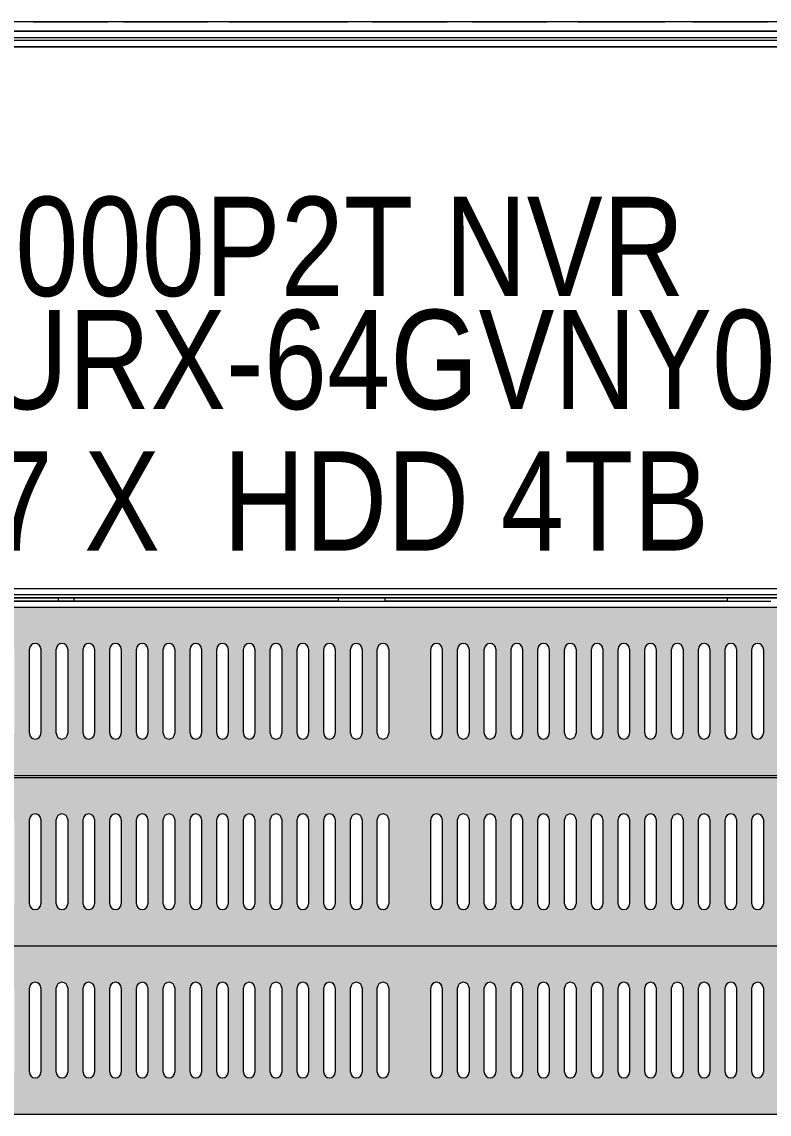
# Model space of a CAD drawing. Header units: millimetres. Extents: x 11706 to 18081, y 7308 to 12674.
# Drawn here: x 17327.7 to 17487.8, y 9333.7 to 9567.6 of the extents above; entities that cross this region are included whole.
import ezdxf
from ezdxf.enums import TextEntityAlignment as Align

# ---------------------------------------------------------------- set-up
doc = ezdxf.new("R2010")
doc.units = ezdxf.units.MM
doc.layers.get('0').update_dxf_attribs({"lineweight": 0})
doc.layers.add('H', color=7, linetype='Continuous')
doc.styles.get("Standard").update_dxf_attribs({"font": 'ARIALN.TTF'})

# ---------------------------------------------------------------- blocks, each defined once
blk = doc.blocks.new('ND-6842')
h = blk.add_hatch(color=9)
h.dxf.hatch_style = 1
h.paths.add_polyline_path([(2857.57, 7259.12), (2257.57, 7259.12), (2257.57, 5286.22), (2857.57, 5286.22)])
h.paths.add_polyline_path([(2807.57, 7209.12), (2807.57, 5336.22), (2307.57, 5336.22), (2307.57, 7209.12)], flags=16)
blk = doc.blocks.new('SRN-4000')
at = {"layer": 'H', "lineweight": 0}
for points in [[(3351.28, -2419.78), (2944.61, -2419.78)], [(3072.61, -2419.78), (3072.61, -2419.78), (3072.61, -2419.78), (3073.28, -2419.78), (3074.61, -2419.78), (3075.28, -2419.78), (3075.28, -2419.78), (3075.95, -2419.78), (3076.61, -2419.78), (3076.61, -2419.78), (3076.61, -2419.78), (3076.61, -2419.78), (3077.28, -2419.78), (3077.28, -2419.78), (3078.61, -2419.78), (3079.28, -2419.78), (3079.95, -2419.78), (3080.61, -2419.78), (3081.28, -2419.78), (3082.61, -2419.78), (3082.61, -2419.78), (3082.61, -2419.78), (3082.61, -2419.78), (3082.61, -2419.78), (3081.28, -2419.78), (3081.28, -2419.78), (3080.61, -2419.78), (3079.95, -2419.78), (3079.28, -2419.78), (3078.61, -2419.78), (3077.28, -2419.78), (3076.61, -2419.78), (3075.95, -2419.78), (3075.28, -2419.78), (3073.28, -2419.78), (3072.61, -2419.78), (3071.28, -2419.78), (3070.61, -2419.78), (3069.28, -2419.78), (3068.61, -2419.78), (3067.95, -2419.78), (3067.28, -2419.78), (3067.28, -2419.78)], [(3077.28, -2419.78), (3076.61, -2419.78), (3076.61, -2419.78), (3076.61, -2419.78), (3075.95, -2419.78), (3075.28, -2419.78), (3074.61, -2419.78), (3073.28, -2419.78), (3073.28, -2419.78), (3072.61, -2419.78), (3072.61, -2419.78), (3072.61, -2419.78), (3072.61, -2419.78), (3072.61, -2419.78), (3071.95, -2419.78), (3071.28, -2419.78), (3070.61, -2419.78), (3069.28, -2419.78), (3068.61, -2419.78), (3067.95, -2419.78), (3067.95, -2419.78), (3067.28, -2419.78), (3067.28, -2419.78), (3067.28, -2419.78), (3067.28, -2419.78), (3067.28, -2419.78), (3067.28, -2419.78), (3067.95, -2419.78), (3067.95, -2419.78), (3068.61, -2419.78), (3069.28, -2419.78), (3070.61, -2419.78), (3071.95, -2419.78), (3072.61, -2419.78), (3073.28, -2419.78), (3075.28, -2419.78), (3075.95, -2419.78), (3077.28, -2419.78), (3078.61, -2419.78), (3079.95, -2419.78), (3080.61, -2419.78), (3081.28, -2419.78), (3082.61, -2419.78), (3082.61, -2419.78), (3083.28, -2419.78)], [(3067.28, -2419.78), (3067.28, -2419.78), (3067.28, -2419.78), (3067.28, -2419.78)], [(3067.28, -2419.78), (3067.28, -2419.78), (3067.95, -2419.78), (3068.61, -2419.78), (3069.28, -2419.78), (3070.61, -2419.78), (3071.95, -2419.78), (3072.61, -2419.78), (3073.28, -2419.78), (3074.61, -2419.78), (3075.28, -2419.78), (3075.95, -2419.78), (3076.61, -2419.78), (3077.28, -2419.78)], [(3083.28, -2419.78), (3082.61, -2419.78), (3082.61, -2419.78), (3081.28, -2419.78), (3079.95, -2419.78), (3079.28, -2419.78), (3078.61, -2419.78), (3077.28, -2419.78), (3075.95, -2419.78), (3075.28, -2419.78), (3074.61, -2419.78), (3073.28, -2419.78), (3072.61, -2419.78), (3072.61, -2419.78)], [(3072.61, -2419.78), (3072.61, -2419.78), (3072.61, -2419.78)], [(3077.28, -2419.78), (3077.28, -2419.78), (3077.28, -2419.78), (3077.28, -2419.78)], [(3083.28, -2419.78), (3083.28, -2419.78), (3083.28, -2419.78), (3083.28, -2419.78), (3083.28, -2419.78)], [(3086.61, -2419.78), (3089.28, -2419.78), (3092.61, -2419.78)], [(3091.28, -2419.78), (3088.61, -2419.78), (3086.61, -2419.78)], [(3100.61, -2419.78), (3095.95, -2419.78), (3091.28, -2419.78)], [(3092.61, -2419.78), (3094.61, -2419.78), (3095.95, -2419.78)], [(3095.95, -2419.78), (3097.28, -2419.78), (3099.28, -2419.78)], [(3099.28, -2419.78), (3102.61, -2419.78), (3104.61, -2419.78)], [(3104.61, -2419.78), (3103.28, -2419.78), (3100.61, -2419.78)], [(3110.61, -2419.78), (3109.28, -2419.78), (3109.28, -2419.78)], [(3109.28, -2419.78), (3112.61, -2419.78), (3115.28, -2419.78)], [(3119.28, -2419.78), (3114.61, -2419.78), (3110.61, -2419.78)], [(3115.28, -2419.78), (3115.28, -2419.78), (3115.28, -2419.78)], [(3115.28, -2419.78), (3117.28, -2419.78), (3119.28, -2419.78)], [(3119.28, -2419.78), (3122.61, -2419.78), (3124.61, -2419.78)], [(3122.61, -2419.78), (3120.61, -2419.78), (3119.28, -2419.78)], [(3124.61, -2419.78), (3123.28, -2419.78), (3122.61, -2419.78)], [(3124.61, -2419.78), (3127.28, -2419.78), (3128.61, -2419.78)], [(3134.61, -2419.78), (3129.28, -2419.78), (3124.61, -2419.78)], [(3128.61, -2419.78), (3131.95, -2419.78), (3134.61, -2419.78)], [(3128.61, -2419.78), (3128.61, -2419.78), (3128.61, -2419.78)], [(3134.61, -2419.78), (3134.61, -2419.78), (3134.61, -2419.78)], [(3150.61, -2419.78), (3150.61, -2419.78), (3150.61, -2419.78), (3149.28, -2419.78), (3149.28, -2419.78), (3148.61, -2419.78), (3147.95, -2419.78), (3147.28, -2419.78), (3146.61, -2419.78), (3146.61, -2419.78), (3146.61, -2419.78), (3146.61, -2419.78), (3146.61, -2419.78), (3145.28, -2419.78), (3144.61, -2419.78), (3143.95, -2419.78), (3143.28, -2419.78), (3142.61, -2419.78), (3141.28, -2419.78), (3141.28, -2419.78), (3140.61, -2419.78), (3139.95, -2419.78), (3139.95, -2419.78), (3139.95, -2419.78), (3140.61, -2419.78), (3140.61, -2419.78), (3141.28, -2419.78), (3142.61, -2419.78), (3143.28, -2419.78), (3143.95, -2419.78), (3144.61, -2419.78), (3146.61, -2419.78), (3147.28, -2419.78), (3147.95, -2419.78), (3149.28, -2419.78), (3151.28, -2419.78), (3151.95, -2419.78), (3152.61, -2419.78), (3154.61, -2419.78), (3155.28, -2419.78), (3155.28, -2419.78), (3155.95, -2419.78), (3155.95, -2419.78)], [(3140.61, -2419.78), (3139.95, -2419.78), (3139.95, -2419.78), (3140.61, -2419.78)], [(3146.61, -2419.78), (3146.61, -2419.78), (3146.61, -2419.78), (3147.28, -2419.78), (3147.28, -2419.78), (3147.95, -2419.78), (3148.61, -2419.78), (3149.28, -2419.78), (3149.28, -2419.78), (3150.61, -2419.78), (3150.61, -2419.78), (3150.61, -2419.78), (3150.61, -2419.78), (3151.28, -2419.78), (3151.95, -2419.78), (3152.61, -2419.78), (3153.28, -2419.78), (3154.61, -2419.78), (3154.61, -2419.78), (3155.28, -2419.78), (3155.95, -2419.78), (3155.95, -2419.78), (3155.95, -2419.78), (3155.28, -2419.78), (3155.28, -2419.78), (3154.61, -2419.78), (3153.28, -2419.78), (3152.61, -2419.78), (3151.95, -2419.78), (3151.28, -2419.78), (3150.61, -2419.78), (3148.61, -2419.78), (3147.95, -2419.78), (3147.28, -2419.78), (3145.28, -2419.78), (3144.61, -2419.78), (3143.28, -2419.78), (3142.61, -2419.78), (3141.28, -2419.78), (3141.28, -2419.78), (3140.61, -2419.78), (3140.61, -2419.78)], [(3140.61, -2419.78), (3140.61, -2419.78), (3141.28, -2419.78), (3142.61, -2419.78), (3143.28, -2419.78), (3143.95, -2419.78), (3144.61, -2419.78), (3145.28, -2419.78), (3147.28, -2419.78), (3147.95, -2419.78), (3148.61, -2419.78), (3149.28, -2419.78), (3150.61, -2419.78), (3150.61, -2419.78)], [(3155.95, -2419.78), (3155.95, -2419.78), (3155.28, -2419.78), (3154.61, -2419.78), (3153.28, -2419.78), (3152.61, -2419.78), (3151.28, -2419.78), (3150.61, -2419.78), (3149.28, -2419.78), (3148.61, -2419.78), (3147.95, -2419.78), (3147.28, -2419.78), (3146.61, -2419.78), (3146.61, -2419.78)], [(3146.61, -2419.78), (3146.61, -2419.78), (3146.61, -2419.78)], [(3150.61, -2419.78), (3150.61, -2419.78), (3150.61, -2419.78), (3150.61, -2419.78)], [(3155.95, -2419.78), (3155.95, -2419.78), (3155.95, -2419.78), (3155.95, -2419.78), (3155.95, -2419.78)], [(3161.28, -2419.78), (3161.28, -2419.78), (3162.61, -2419.78), (3163.28, -2419.78), (3163.95, -2419.78), (3164.61, -2419.78), (3165.28, -2419.78), (3167.28, -2419.78), (3167.95, -2419.78), (3169.28, -2419.78), (3171.28, -2419.78), (3171.95, -2419.78), (3173.28, -2419.78), (3174.61, -2419.78), (3175.28, -2419.78), (3175.95, -2419.78), (3176.61, -2419.78), (3176.61, -2419.78), (3177.28, -2419.78)], [(3167.28, -2419.78), (3167.28, -2419.78), (3167.28, -2419.78), (3167.28, -2419.78), (3166.61, -2419.78), (3166.61, -2419.78), (3165.28, -2419.78), (3164.61, -2419.78), (3163.95, -2419.78), (3163.28, -2419.78), (3162.61, -2419.78), (3162.61, -2419.78), (3161.28, -2419.78), (3161.28, -2419.78), (3161.28, -2419.78), (3161.28, -2419.78), (3161.28, -2419.78)], [(3169.28, -2419.78), (3168.61, -2419.78), (3167.95, -2419.78), (3167.95, -2419.78), (3167.28, -2419.78), (3167.28, -2419.78), (3167.28, -2419.78)], [(3171.95, -2419.78), (3171.28, -2419.78), (3171.28, -2419.78), (3171.28, -2419.78), (3170.61, -2419.78), (3170.61, -2419.78), (3169.28, -2419.78)], [(3177.28, -2419.78), (3177.28, -2419.78), (3177.28, -2419.78), (3177.28, -2419.78), (3177.28, -2419.78), (3176.61, -2419.78), (3175.95, -2419.78), (3175.28, -2419.78), (3174.61, -2419.78), (3173.28, -2419.78), (3172.61, -2419.78), (3171.95, -2419.78), (3171.95, -2419.78), (3171.95, -2419.78), (3171.95, -2419.78), (3171.95, -2419.78)], [(3191.95, -2419.78), (3187.95, -2419.78), (3183.95, -2419.78)], [(3183.95, -2419.78), (3186.61, -2419.78), (3188.61, -2419.78)], [(3188.61, -2419.78), (3188.61, -2419.78), (3188.61, -2419.78)], [(3188.61, -2419.78), (3191.95, -2419.78), (3194.61, -2419.78)], [(3197.28, -2419.78), (3194.61, -2419.78), (3191.95, -2419.78)], [(3194.61, -2419.78), (3198.61, -2419.78), (3202.61, -2419.78)], [(3202.61, -2419.78), (3199.95, -2419.78), (3196.61, -2419.78)], [(3196.61, -2419.78), (3196.61, -2419.78), (3197.28, -2419.78)], [(3208.61, -2419.78), (3208.61, -2419.78), (3209.28, -2419.78), (3209.28, -2419.78), (3210.61, -2419.78), (3211.95, -2419.78), (3212.61, -2419.78), (3213.28, -2419.78), (3215.28, -2419.78), (3216.61, -2419.78), (3217.28, -2419.78), (3219.28, -2419.78), (3219.95, -2419.78), (3221.28, -2419.78), (3222.61, -2419.78), (3223.28, -2419.78), (3223.95, -2419.78), (3223.95, -2419.78), (3224.61, -2419.78)], [(3224.61, -2419.78), (3223.95, -2419.78), (3223.95, -2419.78), (3223.28, -2419.78), (3222.61, -2419.78), (3221.28, -2419.78), (3220.61, -2419.78), (3219.95, -2419.78), (3219.28, -2419.78), (3217.28, -2419.78), (3216.61, -2419.78), (3215.28, -2419.78), (3213.28, -2419.78), (3212.61, -2419.78), (3211.95, -2419.78), (3211.28, -2419.78), (3209.28, -2419.78), (3209.28, -2419.78), (3208.61, -2419.78), (3208.61, -2419.78)], [(3208.61, -2419.78), (3208.61, -2419.78), (3208.61, -2419.78), (3208.61, -2419.78), (3208.61, -2419.78), (3208.61, -2419.78), (3208.61, -2419.78)], [(3214.61, -2419.78), (3214.61, -2419.78), (3214.61, -2419.78), (3214.61, -2419.78), (3214.61, -2419.78)], [(3214.61, -2419.78), (3214.61, -2419.78), (3214.61, -2419.78), (3214.61, -2419.78), (3215.28, -2419.78), (3215.95, -2419.78), (3216.61, -2419.78), (3217.28, -2419.78), (3217.28, -2419.78), (3218.61, -2419.78), (3218.61, -2419.78), (3218.61, -2419.78), (3218.61, -2419.78)], [(3216.61, -2419.78), (3215.95, -2419.78), (3215.28, -2419.78), (3214.61, -2419.78), (3214.61, -2419.78), (3214.61, -2419.78), (3214.61, -2419.78)], [(3224.61, -2419.78), (3224.61, -2419.78), (3224.61, -2419.78), (3224.61, -2419.78), (3223.95, -2419.78), (3223.95, -2419.78), (3223.28, -2419.78), (3222.61, -2419.78), (3221.28, -2419.78), (3220.61, -2419.78), (3219.95, -2419.78), (3219.28, -2419.78), (3218.61, -2419.78), (3217.28, -2419.78), (3216.61, -2419.78), (3216.61, -2419.78), (3216.61, -2419.78), (3216.61, -2419.78), (3216.61, -2419.78), (3217.28, -2419.78), (3217.28, -2419.78), (3218.61, -2419.78), (3218.61, -2419.78), (3219.28, -2419.78), (3218.61, -2419.78)], [(3218.61, -2419.78), (3218.61, -2419.78), (3218.61, -2419.78), (3218.61, -2419.78), (3217.28, -2419.78), (3217.28, -2419.78), (3216.61, -2419.78)], [(3218.61, -2419.78), (3218.61, -2419.78), (3218.61, -2419.78), (3219.28, -2419.78), (3219.28, -2419.78), (3219.95, -2419.78), (3220.61, -2419.78), (3221.28, -2419.78), (3222.61, -2419.78), (3222.61, -2419.78), (3223.28, -2419.78), (3223.95, -2419.78), (3223.95, -2419.78), (3224.61, -2419.78)], [(3224.61, -2419.78), (3224.61, -2419.78), (3224.61, -2419.78), (3224.61, -2419.78)], [(3349.28, -2421.78), (2946.61, -2421.78)], [(2946.61, -2421.78), (3349.28, -2421.78)], [(3132.61, -2543.78), (2975.28, -2543.78)], [(2975.28, -2543.78), (3132.61, -2543.78)], [(3056.61, -2543.78), (3072.61, -2543.78)], [(3075.95, -2543.78), (3072.61, -2543.78)], [(3132.61, -2543.78), (3142.61, -2543.78)], [(3215.95, -2543.78), (3142.61, -2543.78)], [(3142.61, -2543.78), (3215.95, -2543.78)], [(3159.28, -2543.11), (3159.28, -2543.11), (3159.28, -2543.11)], [(3215.95, -2543.78), (3225.28, -2543.78)], [(2944.61, -2545.11), (3351.28, -2545.11)]]:
    blk.add_lwpolyline(points, dxfattribs=at)
at = {"layer": 'H', "color": 8, "lineweight": 0}
for points in [[(2947.95, -2423.11), (3307.95, -2423.11)], [(3307.95, -2423.78), (2947.95, -2423.78)], [(3307.95, -2423.78), (2947.95, -2423.78)], [(3307.95, -2423.78), (2947.95, -2423.78)], [(2947.95, -2425.11), (3307.28, -2425.11)], [(3307.28, -2425.11), (2947.95, -2425.11)], [(2947.28, -2541.11), (3308.61, -2541.11)], [(3308.61, -2542.44), (2947.28, -2542.44)], [(2947.28, -2543.11), (3308.61, -2543.11)], [(3308.61, -2543.11), (2947.28, -2543.11)], [(3072.61, -2543.11), (3072.61, -2543.78)], [(3075.95, -2543.11), (3131.95, -2543.11)], [(3075.95, -2543.11), (3075.95, -2543.11)], [(3075.95, -2543.11), (3075.95, -2543.11), (3075.95, -2543.78)], [(3131.95, -2543.11), (3131.95, -2543.11)], [(3132.61, -2543.11), (3132.61, -2543.78), (3132.61, -2543.78)], [(3142.61, -2543.11), (3142.61, -2543.78), (3142.61, -2543.78)], [(3142.61, -2543.11), (3142.61, -2543.11), (3142.61, -2543.11)], [(3142.61, -2543.11), (3159.28, -2543.11)], [(3159.95, -2543.11), (3215.95, -2543.11)], [(3159.95, -2543.11), (3159.95, -2543.11)], [(3215.95, -2543.11), (3215.95, -2543.78), (3215.95, -2543.78)], [(3215.95, -2543.11), (3215.95, -2543.11)]]:
    blk.add_lwpolyline(points, dxfattribs=at)
blk = doc.blocks.new('1U BLANK')
h = blk.add_hatch(color=8)
h.dxf.hatch_style = 1
h.paths.add_polyline_path([(2550.16, 3748.77, 0.414214), (2549.16, 3749.77), (2068.16, 3749.77, 0.414214), (2067.16, 3748.77), (2067.16, 3706.77, 0.414214), (2068.16, 3705.77), (2549.16, 3705.77, 0.414214), (2550.16, 3706.77)])
h.paths.add_polyline_path([(2314.16, 3738.77, -1), (2317.16, 3738.77), (2317.16, 3716.77, -1), (2314.16, 3716.77)], flags=16)
h.paths.add_polyline_path([(2303.16, 3716.77, -1), (2300.16, 3716.77), (2300.16, 3738.77, -1), (2303.16, 3738.77)], flags=16)
h.paths.add_polyline_path([(2321.16, 3738.77, -1), (2324.16, 3738.77), (2324.16, 3716.77, -1), (2321.16, 3716.77)], flags=16)
h.paths.add_polyline_path([(2296.16, 3716.77, -1), (2293.16, 3716.77), (2293.16, 3738.77, -1), (2296.16, 3738.77)], flags=16)
h.paths.add_polyline_path([(2328.16, 3738.77, -1), (2331.16, 3738.77), (2331.16, 3716.77, -1), (2328.16, 3716.77)], flags=16)
h.paths.add_polyline_path([(2289.16, 3716.77, -1), (2286.16, 3716.77), (2286.16, 3738.77, -1), (2289.16, 3738.77)], flags=16)
h.paths.add_polyline_path([(2335.16, 3738.77, -1), (2338.16, 3738.77), (2338.16, 3716.77, -1), (2335.16, 3716.77)], flags=16)
h.paths.add_polyline_path([(2282.16, 3716.77, -1), (2279.16, 3716.77), (2279.16, 3738.77, -1), (2282.16, 3738.77)], flags=16)
h.paths.add_polyline_path([(2342.16, 3738.77, -1), (2345.16, 3738.77), (2345.16, 3716.77, -1), (2342.16, 3716.77)], flags=16)
h.paths.add_polyline_path([(2275.16, 3716.77, -1), (2272.16, 3716.77), (2272.16, 3738.77, -1), (2275.16, 3738.77)], flags=16)
h.paths.add_polyline_path([(2349.16, 3738.77, -1), (2352.16, 3738.77), (2352.16, 3716.77, -1), (2349.16, 3716.77)], flags=16)
h.paths.add_polyline_path([(2268.16, 3716.77, -1), (2265.16, 3716.77), (2265.16, 3738.77, -1), (2268.16, 3738.77)], flags=16)
h.paths.add_polyline_path([(2356.16, 3738.77, -1), (2359.16, 3738.77), (2359.16, 3716.77, -1), (2356.16, 3716.77)], flags=16)
h.paths.add_polyline_path([(2261.16, 3716.77, -1), (2258.16, 3716.77), (2258.16, 3738.77, -1), (2261.16, 3738.77)], flags=16)
h.paths.add_polyline_path([(2363.16, 3738.77, -1), (2366.16, 3738.77), (2366.16, 3716.77, -1), (2363.16, 3716.77)], flags=16)
h.paths.add_polyline_path([(2254.16, 3716.77, -1), (2251.16, 3716.77), (2251.16, 3738.77, -1), (2254.16, 3738.77)], flags=16)
h.paths.add_polyline_path([(2370.16, 3738.77, -1), (2373.16, 3738.77), (2373.16, 3716.77, -1), (2370.16, 3716.77)], flags=16)
h.paths.add_polyline_path([(2247.16, 3716.77, -1), (2244.16, 3716.77), (2244.16, 3738.77, -1), (2247.16, 3738.77)], flags=16)
h.paths.add_polyline_path([(2377.16, 3738.77, -1), (2380.16, 3738.77), (2380.16, 3716.77, -1), (2377.16, 3716.77)], flags=16)
h.paths.add_polyline_path([(2240.16, 3716.77, -1), (2237.16, 3716.77), (2237.16, 3738.77, -1), (2240.16, 3738.77)], flags=16)
h.paths.add_polyline_path([(2384.16, 3738.77, -1), (2387.16, 3738.77), (2387.16, 3716.77, -1), (2384.16, 3716.77)], flags=16)
h.paths.add_polyline_path([(2233.16, 3716.77, -1), (2230.16, 3716.77), (2230.16, 3738.77, -1), (2233.16, 3738.77)], flags=16)
h.paths.add_polyline_path([(2391.16, 3738.77, -1), (2394.16, 3738.77), (2394.16, 3716.77, -1), (2391.16, 3716.77)], flags=16)
h.paths.add_polyline_path([(2226.16, 3716.77, -1), (2223.16, 3716.77), (2223.16, 3738.77, -1), (2226.16, 3738.77)], flags=16)
h.paths.add_polyline_path([(2398.16, 3738.77, -1), (2401.16, 3738.77), (2401.16, 3716.77, -1), (2398.16, 3716.77)], flags=16)
h.paths.add_polyline_path([(2219.16, 3716.77, -1), (2216.16, 3716.77), (2216.16, 3738.77, -1), (2219.16, 3738.77)], flags=16)
h.paths.add_polyline_path([(2405.16, 3738.77, -1), (2408.16, 3738.77), (2408.16, 3716.77, -1), (2405.16, 3716.77)], flags=16)
h.paths.add_polyline_path([(2212.16, 3716.77, -1), (2209.16, 3716.77), (2209.16, 3738.77, -1), (2212.16, 3738.77)], flags=16)
h.paths.add_polyline_path([(2412.16, 3738.77, -1), (2415.16, 3738.77), (2415.16, 3716.77, -1), (2412.16, 3716.77)], flags=16)
h.paths.add_polyline_path([(2205.16, 3716.77, -1), (2202.16, 3716.77), (2202.16, 3738.77, -1), (2205.16, 3738.77)], flags=16)
h.paths.add_polyline_path([(2419.16, 3738.77, -1), (2422.16, 3738.77), (2422.16, 3716.77, -1), (2419.16, 3716.77)], flags=16)
h.paths.add_polyline_path([(2198.16, 3716.77, -1), (2195.16, 3716.77), (2195.16, 3738.77, -1), (2198.16, 3738.77)], flags=16)
h.paths.add_polyline_path([(2426.16, 3738.77, -1), (2429.16, 3738.77), (2429.16, 3716.77, -1), (2426.16, 3716.77)], flags=16)
h.paths.add_polyline_path([(2191.16, 3716.77, -1), (2188.16, 3716.77), (2188.16, 3738.77, -1), (2191.16, 3738.77)], flags=16)
h.paths.add_polyline_path([(2433.16, 3738.77, -1), (2436.16, 3738.77), (2436.16, 3716.77, -1), (2433.16, 3716.77)], flags=16)
h.paths.add_polyline_path([(2184.16, 3716.77, -1), (2181.16, 3716.77), (2181.16, 3738.77, -1), (2184.16, 3738.77)], flags=16)
h.paths.add_polyline_path([(2440.16, 3738.77, -1), (2443.16, 3738.77), (2443.16, 3716.77, -1), (2440.16, 3716.77)], flags=16)
h.paths.add_polyline_path([(2177.16, 3716.77, -1), (2174.16, 3716.77), (2174.16, 3738.77, -1), (2177.16, 3738.77)], flags=16)
h.paths.add_polyline_path([(2447.16, 3738.77, -1), (2450.16, 3738.77), (2450.16, 3716.77, -1), (2447.16, 3716.77)], flags=16)
h.paths.add_polyline_path([(2170.16, 3716.77, -1), (2167.16, 3716.77), (2167.16, 3738.77, -1), (2170.16, 3738.77)], flags=16)
h.paths.add_polyline_path([(2454.16, 3738.77, -1), (2457.16, 3738.77), (2457.16, 3716.77, -1), (2454.16, 3716.77)], flags=16)
h.paths.add_polyline_path([(2163.16, 3716.77, -1), (2160.16, 3716.77), (2160.16, 3738.77, -1), (2163.16, 3738.77)], flags=16)
h.paths.add_polyline_path([(2461.16, 3738.77, -1), (2464.16, 3738.77), (2464.16, 3716.77, -1), (2461.16, 3716.77)], flags=16)
h.paths.add_polyline_path([(2156.16, 3716.77, -1), (2153.16, 3716.77), (2153.16, 3738.77, -1), (2156.16, 3738.77)], flags=16)
h.paths.add_polyline_path([(2468.16, 3738.77, -1), (2471.16, 3738.77), (2471.16, 3716.77, -1), (2468.16, 3716.77)], flags=16)
h.paths.add_polyline_path([(2149.16, 3716.77, -1), (2146.16, 3716.77), (2146.16, 3738.77, -1), (2149.16, 3738.77)], flags=16)
h.paths.add_polyline_path([(2475.16, 3738.77, -1), (2478.16, 3738.77), (2478.16, 3716.77, -1), (2475.16, 3716.77)], flags=16)
h.paths.add_polyline_path([(2142.16, 3716.77, -1), (2139.16, 3716.77), (2139.16, 3738.77, -1), (2142.16, 3738.77)], flags=16)
h.paths.add_polyline_path([(2482.16, 3738.77, -1), (2485.16, 3738.77), (2485.16, 3716.77, -1), (2482.16, 3716.77)], flags=16)
h.paths.add_polyline_path([(2135.16, 3716.77, -1), (2132.16, 3716.77), (2132.16, 3738.77, -1), (2135.16, 3738.77)], flags=16)
h.paths.add_polyline_path([(2489.16, 3738.77, -1), (2492.16, 3738.77), (2492.16, 3716.77, -1), (2489.16, 3716.77)], flags=16)
h.paths.add_polyline_path([(2128.16, 3716.77, -1), (2125.16, 3716.77), (2125.16, 3738.77, -1), (2128.16, 3738.77)], flags=16)
h.paths.add_polyline_path([(2496.16, 3738.77, -1), (2499.16, 3738.77), (2499.16, 3716.77, -1), (2496.16, 3716.77)], flags=16)
h.paths.add_polyline_path([(2121.16, 3716.77, -1), (2118.16, 3716.77), (2118.16, 3738.77, -1), (2121.16, 3738.77)], flags=16)
h.paths.add_polyline_path([(2503.16, 3738.77, -1), (2506.16, 3738.77), (2506.16, 3716.77, -1), (2503.16, 3716.77)], flags=16)
h.paths.add_polyline_path([(2114.16, 3716.77, -1), (2111.16, 3716.77), (2111.16, 3738.77, -1), (2114.16, 3738.77)], flags=16)
h.paths.add_polyline_path([(2536.61, 3711.87, -0.414214), (2540.11, 3715.37), (2543.41, 3715.37, -1), (2543.41, 3708.37), (2540.11, 3708.37, -0.414214)], flags=16)
h.paths.add_polyline_path([(2536.61, 3743.67, -0.414214), (2540.11, 3747.17), (2543.61, 3747.17, -1), (2543.61, 3740.17), (2540.11, 3740.17, -0.414214)], flags=16)
h.paths.add_polyline_path([(2080.71, 3711.87, -0.414214), (2077.21, 3708.37), (2073.91, 3708.37, -1), (2073.91, 3715.37), (2077.21, 3715.37, -0.414214)], flags=16)
h.paths.add_polyline_path([(2077.21, 3740.17), (2073.71, 3740.17, -1), (2073.71, 3747.17), (2077.21, 3747.17, -0.414214), (2080.71, 3743.67, -0.414214)], flags=16)
at = {"color": 7}
for p, q in [((2068.16, 3749.77), (2549.16, 3749.77)), ((2209.16, 3716.77), (2209.16, 3738.77)), ((2212.16, 3738.77), (2212.16, 3716.77)), ((2216.16, 3716.77), (2216.16, 3738.77)), ((2219.16, 3738.77), (2219.16, 3716.77)), ((2223.16, 3716.77), (2223.16, 3738.77)), ((2226.16, 3738.77), (2226.16, 3716.77)), ((2230.16, 3716.77), (2230.16, 3738.77)), ((2233.16, 3738.77), (2233.16, 3716.77)), ((2237.16, 3716.77), (2237.16, 3738.77)), ((2240.16, 3738.77), (2240.16, 3716.77)), ((2244.16, 3716.77), (2244.16, 3738.77)), ((2247.16, 3738.77), (2247.16, 3716.77)), ((2251.16, 3716.77), (2251.16, 3738.77)), ((2254.16, 3738.77), (2254.16, 3716.77)), ((2258.16, 3716.77), (2258.16, 3738.77)), ((2261.16, 3738.77), (2261.16, 3716.77)), ((2265.16, 3716.77), (2265.16, 3738.77)), ((2268.16, 3738.77), (2268.16, 3716.77)), ((2272.16, 3716.77), (2272.16, 3738.77)), ((2275.16, 3738.77), (2275.16, 3716.77)), ((2279.16, 3716.77), (2279.16, 3738.77)), ((2282.16, 3738.77), (2282.16, 3716.77)), ((2286.16, 3716.77), (2286.16, 3738.77)), ((2289.16, 3738.77), (2289.16, 3716.77)), ((2293.16, 3716.77), (2293.16, 3738.77)), ((2296.16, 3738.77), (2296.16, 3716.77)), ((2300.16, 3716.77), (2300.16, 3738.77)), ((2303.16, 3738.77), (2303.16, 3716.77)), ((2314.16, 3716.77), (2314.16, 3738.77)), ((2317.16, 3738.77), (2317.16, 3716.77)), ((2321.16, 3716.77), (2321.16, 3738.77)), ((2324.16, 3738.77), (2324.16, 3716.77)), ((2328.16, 3716.77), (2328.16, 3738.77)), ((2331.16, 3738.77), (2331.16, 3716.77)), ((2335.16, 3716.77), (2335.16, 3738.77)), ((2338.16, 3738.77), (2338.16, 3716.77)), ((2342.16, 3716.77), (2342.16, 3738.77)), ((2345.16, 3738.77), (2345.16, 3716.77)), ((2349.16, 3716.77), (2349.16, 3738.77)), ((2352.16, 3738.77), (2352.16, 3716.77)), ((2356.16, 3716.77), (2356.16, 3738.77)), ((2359.16, 3738.77), (2359.16, 3716.77)), ((2363.16, 3716.77), (2363.16, 3738.77)), ((2366.16, 3738.77), (2366.16, 3716.77)), ((2370.16, 3716.77), (2370.16, 3738.77)), ((2373.16, 3738.77), (2373.16, 3716.77)), ((2377.16, 3716.77), (2377.16, 3738.77)), ((2380.16, 3738.77), (2380.16, 3716.77)), ((2384.16, 3716.77), (2384.16, 3738.77)), ((2387.16, 3738.77), (2387.16, 3716.77)), ((2391.16, 3716.77), (2391.16, 3738.77)), ((2394.16, 3738.77), (2394.16, 3716.77)), ((2398.16, 3716.77), (2398.16, 3738.77)), ((2401.16, 3738.77), (2401.16, 3716.77)), ((2068.16, 3705.77), (2549.16, 3705.77))]:
    blk.add_line(p, q, dxfattribs=at)
for centre, start, end in [((2210.66, 3738.77), 0, 180), ((2217.66, 3738.77), 0, 180), ((2224.66, 3738.77), 0, 180), ((2231.66, 3738.77), 0, 180), ((2238.66, 3738.77), 0, 180), ((2245.66, 3738.77), 0, 180), ((2252.66, 3738.77), 0, 180), ((2259.66, 3738.77), 0, 180), ((2266.66, 3738.77), 0, 180), ((2273.66, 3738.77), 0, 180), ((2280.66, 3738.77), 0, 180), ((2287.66, 3738.77), 0, 180), ((2294.66, 3738.77), 0, 180), ((2301.66, 3738.77), 0, 180), ((2315.66, 3738.77), 0, 180), ((2322.66, 3738.77), 0, 180), ((2329.66, 3738.77), 0, 180), ((2336.66, 3738.77), 0, 180), ((2343.66, 3738.77), 0, 180), ((2350.66, 3738.77), 0, 180), ((2357.66, 3738.77), 0, 180), ((2364.66, 3738.77), 0, 180), ((2371.66, 3738.77), 0, 180), ((2378.66, 3738.77), 0, 180), ((2385.66, 3738.77), 0, 180), ((2392.66, 3738.77), 0, 180), ((2399.66, 3738.77), 0, 180), ((2210.66, 3716.77), 180, 0), ((2217.66, 3716.77), 180, 0), ((2224.66, 3716.77), 180, 0), ((2231.66, 3716.77), 180, 0), ((2238.66, 3716.77), 180, 0), ((2245.66, 3716.77), 180, 0), ((2252.66, 3716.77), 180, 0), ((2259.66, 3716.77), 180, 0), ((2266.66, 3716.77), 180, 0), ((2273.66, 3716.77), 180, 0), ((2280.66, 3716.77), 180, 0), ((2287.66, 3716.77), 180, 0), ((2294.66, 3716.77), 180, 0), ((2301.66, 3716.77), 180, 0), ((2315.66, 3716.77), 180, 0), ((2322.66, 3716.77), 180, 0), ((2329.66, 3716.77), 180, 0), ((2336.66, 3716.77), 180, 0), ((2343.66, 3716.77), 180, 0), ((2350.66, 3716.77), 180, 0), ((2357.66, 3716.77), 180, 0), ((2364.66, 3716.77), 180, 0), ((2371.66, 3716.77), 180, 0), ((2378.66, 3716.77), 180, 0), ((2385.66, 3716.77), 180, 0), ((2392.66, 3716.77), 180, 0), ((2399.66, 3716.77), 180, 0)]:
    blk.add_arc(centre, 1.5, start, end, dxfattribs=at)

msp = doc.modelspace()

# ---------------------------------------------------------------- block references
at = {"color": 1, "xscale": 0.8213333333333326, "yscale": 0.8213333333333326, "zscale": 0.8213333333333326}
msp.add_blockref('ND-6842', (15310.22, 4114.18), dxfattribs=at)
msp.add_blockref('SRN-4000', (14262.89, 11987.33))
at = {"xscale": 0.8188679245283076, "yscale": 0.8188679245283076, "zscale": 0.8188679245283076}
for p in [(15520.35, 6371.7), (15520.35, 6335.19), (15520.35, 6299.16)]:
    msp.add_blockref('1U BLANK', p, dxfattribs=at)

# ---------------------------------------------------------------- texts
for s, p in [('SRN-4000P2T NVR', (17361.51, 9508.86)), ('NOS. 7 X  HDD 4TB', (17364.71, 9454.36))]:
    msp.add_text(s, height=21.25).set_placement(p, align=Align.CENTER)
at = {"color": 134}
msp.add_text('WD40PURX-64GVNY0 ', height=21.25, dxfattribs=at).set_placement((17366.09, 9484.64), align=Align.CENTER)

doc.saveas('drawing.dxf')
